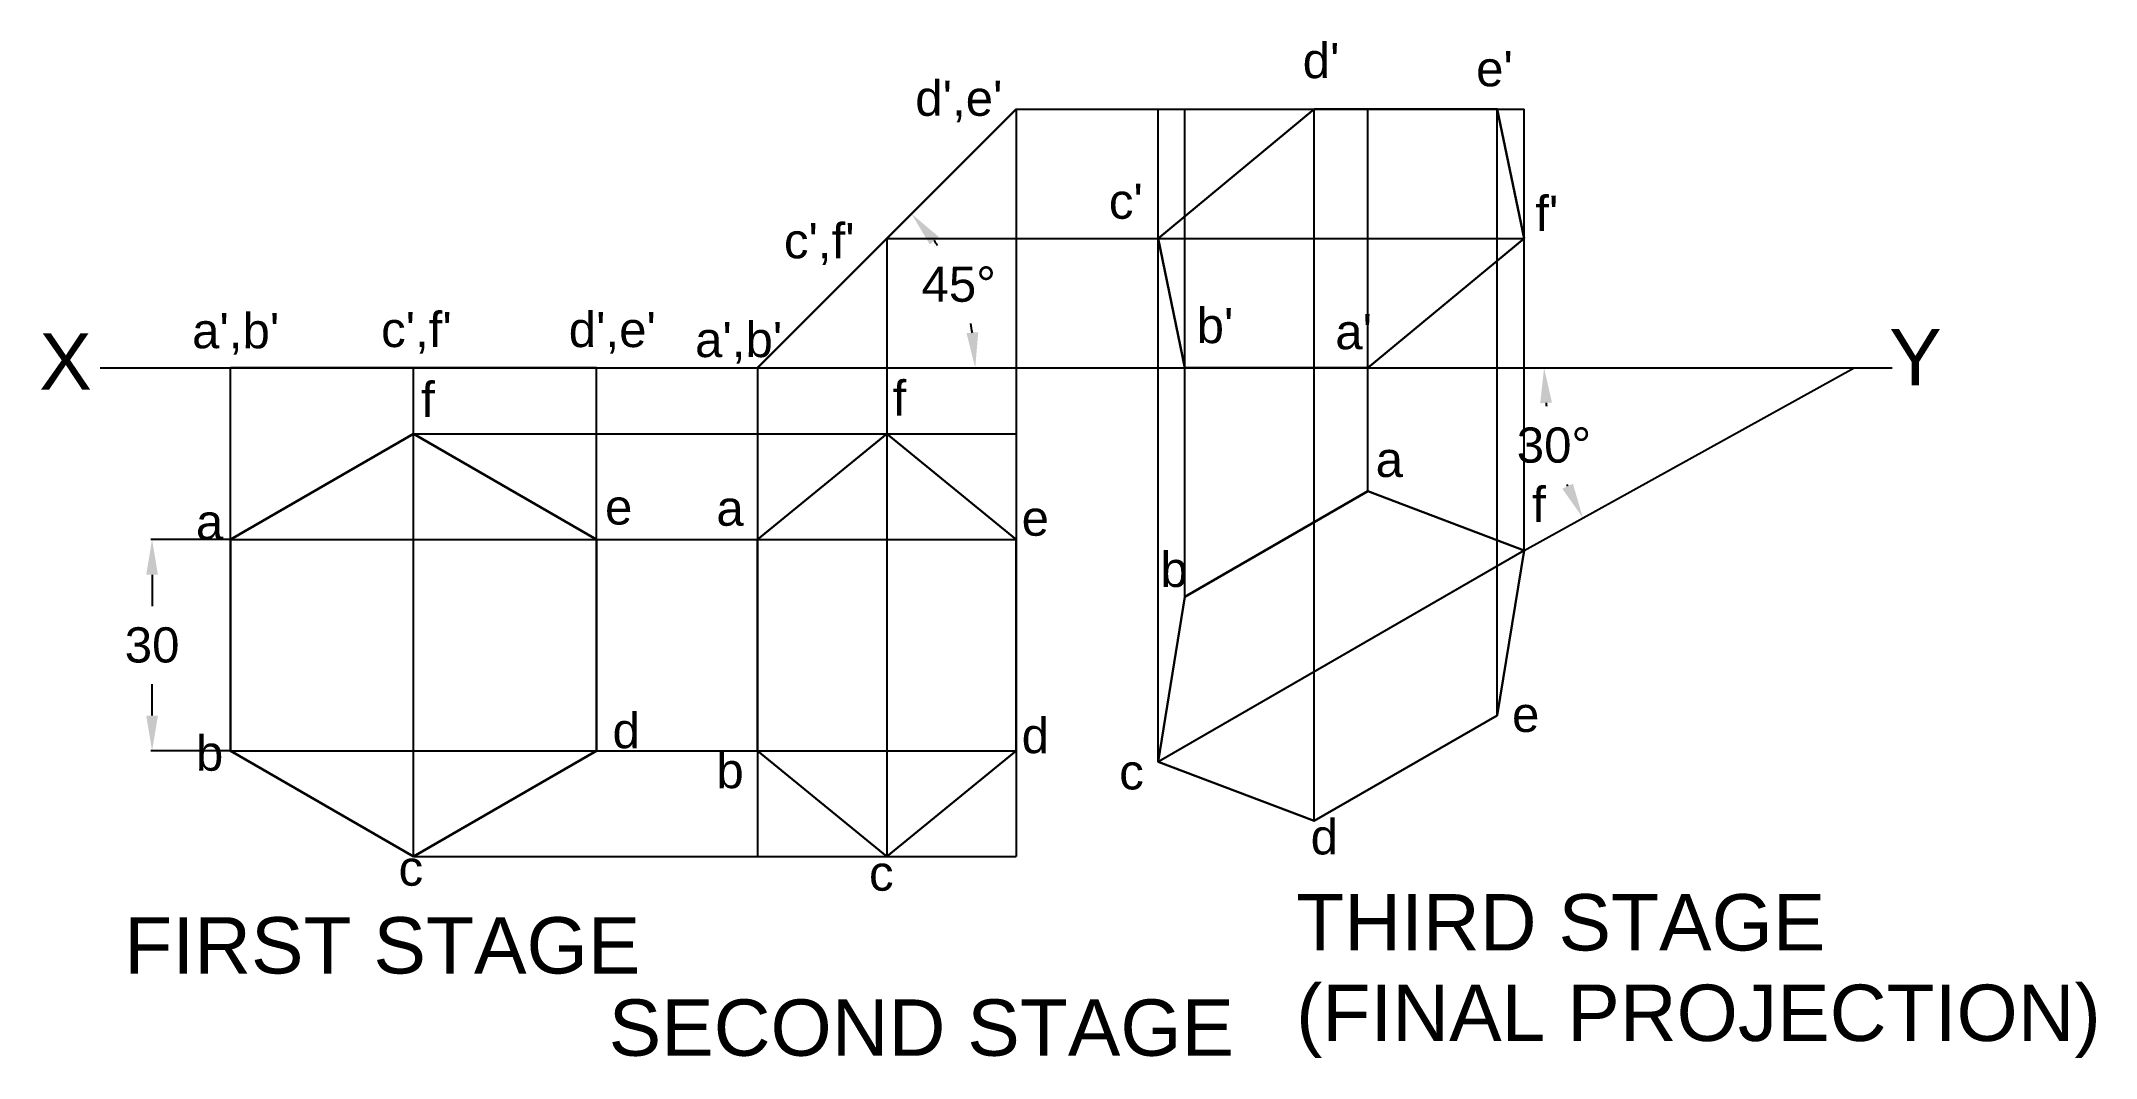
# Model space of a CAD drawing. Header units: millimetres. Extents: x 38 to 330, y 29 to 174.
import ezdxf

# ---------------------------------------------------------------- set-up
doc = ezdxf.new("R2010")
doc.units = ezdxf.units.MM
doc.header["$MEASUREMENT"] = 0
doc.header["$PDMODE"] = 35
doc.header["$PDSIZE"] = -2
doc.styles.get("Standard").update_dxf_attribs({"font": 'arial.ttf'})
doc.dimstyles.get("Standard").update_dxf_attribs({"dimtxt": 5, "dimasz": 5, "dimexe": 0.18, "dimexo": 0.0625, "dimgap": 3, "dimtad": 0, "dimtih": 1, "dimtoh": 1, "dimdec": 0, "dimzin": 0, "dimdsep": 46, "dimtxsty": 'Standard', "dimcen": 0.09, "dimadec": 0, "dimazin": 0, "dimtfac": 1, "dimtdec": 0, "dimtix": 1, "dimtofl": 0, "dimtmove": 0, "dimatfit": 3, "dimfxl": 1, "dimtolj": 1, "dimtzin": 0, "dimarcsym": 0})

# ---------------------------------------------------------------- blocks, each defined once
blk = doc.blocks.new('*D3')
at = {"color": 0, "lineweight": -2, "transparency": 16777216}
for start, end in [(186.508, 187.1204), (202.0976, 202.4554)]:
    blk.add_arc((295.67, 127.17), 44.04, start, end, dxfattribs=at)
at = {"color": 0, "transparency": 16777216}
for points in [[(251.08, 122.13), (252.75, 122.23), (251.63, 127.17)], [(255.72, 110.71), (254.22, 109.99), (257.14, 105.84)]]:
    blk.add_solid(points, dxfattribs=at)
at = {"layer": 'Defpoints', "color": 0, "transparency": 16777216}
for p in [(46.66, 127.17), (295.67, 127.17), (301.04, 127.17), (252.25, 119.79), (248.79, 101.22)]:
    blk.add_point(p, dxfattribs=at)
at = {"color": 0, "transparency": 16777216, "insert": (253.03, 116.16), "char_height": 5, "attachment_point": 5}
blk.add_mtext('\\A1;30%%D', dxfattribs=at)
blk = doc.blocks.new('*D4')
at = {"color": 0, "lineweight": -2, "transparency": 16777216}
for start, end in [(34.189, 35.7256), (9.2744, 11.7383)]:
    blk.add_arc((139.95, 127.17), 30.92, start, end, dxfattribs=at)
at = {"color": 0, "transparency": 16777216}
for points in [[(164.42, 144.69), (165.69, 145.77), (161.82, 149.04)], [(171.3, 132.22), (169.64, 132.09), (170.87, 127.17)]]:
    blk.add_solid(points, dxfattribs=at)
at = {"layer": 'Defpoints', "color": 0, "transparency": 16777216}
for p in [(176.69, 163.91), (169.82, 135.18), (46.66, 127.17), (139.95, 127.17), (301.04, 127.17)]:
    blk.add_point(p, dxfattribs=at)
at = {"color": 0, "transparency": 16777216, "insert": (168.52, 139.01), "char_height": 5, "attachment_point": 5}
blk.add_mtext('\\A1;45°', dxfattribs=at)
blk = doc.blocks.new('*D5')
at = {"color": 0, "lineweight": -2, "transparency": 16777216}
for p, q in [((65.06, 102.78), (53.83, 102.78)), ((54.01, 97.78), (54.01, 93.34)), ((54.01, 77.78), (54.01, 82.23)), ((65.06, 72.78), (53.83, 72.78))]:
    blk.add_line(p, q, dxfattribs=at)
at = {"color": 0, "transparency": 16777216}
for points in [[(53.17, 97.78), (54.84, 97.78), (54.01, 102.78)], [(53.17, 77.78), (54.84, 77.78), (54.01, 72.78)]]:
    blk.add_solid(points, dxfattribs=at)
at = {"layer": 'Defpoints', "color": 0, "transparency": 16777216}
for p in [(65.13, 102.78), (54.01, 72.78), (65.13, 72.78)]:
    blk.add_point(p, dxfattribs=at)
at = {"color": 0, "transparency": 16777216, "insert": (54.01, 87.78), "char_height": 5, "attachment_point": 5}
blk.add_mtext('\\A1;30', dxfattribs=at)

msp = doc.modelspace()

# ---------------------------------------------------------------- linework, layer by layer
at = {"lineweight": 30}
for p, q in [((139.95, 127.17), (176.69, 163.91)), ((65.13, 127.17), (117.09, 127.17))]:
    msp.add_line(p, q, dxfattribs=at)
for p, q in [((176.69, 163.91), (176.69, 57.78)), ((176.69, 163.91), (248.79, 163.91)), ((196.83, 71.22), (196.83, 163.91)), ((200.63, 94.63), (200.63, 163.91)), ((219, 62.81), (219, 163.91)), ((226.61, 109.63), (226.61, 163.91)), ((244.98, 77.81), (244.98, 163.91)), ((248.79, 101.22), (248.79, 163.91)), ((158.32, 145.54), (158.32, 57.78)), ((158.32, 145.54), (248.79, 145.54)), ((46.66, 127.17), (301.04, 127.17)), ((65.13, 102.78), (65.13, 127.17)), ((91.11, 57.78), (91.11, 127.17)), ((117.09, 102.78), (117.09, 127.17)), ((139.95, 127.17), (139.95, 57.78)), ((248.79, 101.22), (295.67, 127.17)), ((91.11, 117.78), (176.69, 117.78)), ((158.32, 117.78), (158.32, 57.78)), ((65.13, 102.78), (176.69, 102.78)), ((248.79, 101.22), (196.83, 71.22)), ((65.13, 72.78), (176.69, 72.78)), ((91.11, 57.78), (176.69, 57.78))]:
    msp.add_line(p, q)
for points in [[(200.63, 127.17), (196.83, 145.54), (219, 163.91), (244.98, 163.91), (248.79, 145.54), (226.61, 127.17), (200.63, 127.17)], [(139.95, 72.78), (139.95, 102.78), (158.32, 117.78), (176.69, 102.78), (176.69, 72.78), (158.32, 57.78), (139.95, 72.78), (139.95, 102.78)], [(200.63, 94.63), (226.61, 109.63), (248.79, 101.22), (244.98, 77.81), (219, 62.81), (196.83, 71.22), (200.63, 94.63), (226.61, 109.63)]]:
    msp.add_lwpolyline(points, dxfattribs=at)
msp.add_lwpolyline([(117.09, 72.78), (117.09, 102.78), (91.11, 117.78), (65.13, 102.78), (65.13, 72.78), (91.11, 57.78)], close=True, dxfattribs=at)

# ---------------------------------------------------------------- texts
for s, height, p in [("d'", 5, (217.36, 168.3)), ("e'", 5, (241.98, 167.14)), ("d',e'", 5, (162.36, 162.95)), ("c'", 5, (189.84, 148.33)), ("f'", 5, (250.38, 146.59)), ("c',f'", 5, (143.71, 142.71)), ("a',b'", 5, (59.69, 129.94)), ("c',f'", 5, (86.52, 130.11)), ("d',e'", 5, (113.16, 130.11)), ("b'", 5, (202.3, 130.67)), ("a'", 5, (221.99, 129.8)), ('X', 8, (38, 124.08)), ("a',b'", 5, (131.1, 128.69)), ('Y', 8, (300.62, 124.67)), ('f', 5, (159.16, 120.35)), ('f', 5, (92.2, 120.17)), ('a', 5, (227.72, 111.66)), ('e', 5, (118.31, 104.91)), ('a', 5, (134.12, 104.74)), ('f', 5, (249.93, 105.27)), ('a', 5, (60.23, 102.78)), ('e', 5, (177.46, 103.32)), ('b', 5, (197.17, 96.04)), ('e', 5, (247.08, 75.45)), ('d', 5, (119.38, 73.15)), ('d', 5, (177.46, 72.44)), ('b', 5, (60.23, 69.95)), ('b', 5, (134.12, 67.47)), ('c', 5, (191.31, 67.29)), ('d', 5, (218.49, 58.06)), ('c', 5, (89, 53.62)), ('c', 5, (155.79, 52.91)), ('THIRD STAGE', 8, (216.43, 44.42)), ('FIRST STAGE', 8, (50.05, 41.15)), ('(FINAL PROJECTION)', 8, (216.43, 31.57)), ('SECOND STAGE', 8, (118.83, 29.47))]:
    msp.add_text(s, height=height).set_placement(p)

# ---------------------------------------------------------------- dimensions: what is measured, and where the dimension line sits
dim = msp.add_angular_dim_2l(base=(169.82, 135.18), line1=((46.66, 127.17), (301.04, 127.17)), line2=((139.95, 127.17), (176.69, 163.91)), dimstyle='Standard')
dim.commit()
dim.dimension.update_dxf_attribs({"geometry": '*D4', "text_midpoint": (168.52, 139.01)})
dim = msp.add_angular_dim_2l(base=(252.25, 119.79), line1=((248.79, 101.22), (295.67, 127.17)), line2=((46.66, 127.17), (301.04, 127.17)), text='30%%D', dimstyle='Standard')
dim.commit()
dim.dimension.update_dxf_attribs({"geometry": '*D3', "text_midpoint": (253.03, 116.16)})
dim = msp.add_linear_dim(base=(54.01, 72.78), p1=(65.13, 102.78), p2=(65.13, 72.78), angle=90, dimstyle='Standard')
dim.commit()
dim.dimension.update_dxf_attribs({"geometry": '*D5', "text_midpoint": (54.01, 87.78)})

doc.saveas('drawing.dxf')
